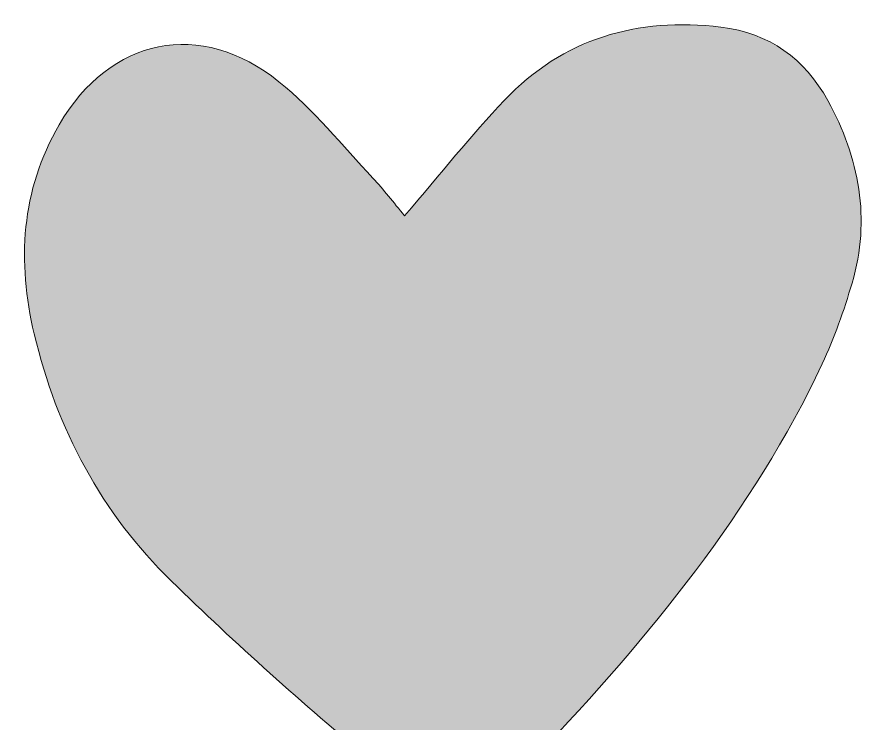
# Model space of a CAD drawing. Header units: inches. Extents: x 148 to 932, y -814 to -266.
# Drawn here: x 431.7 to 505.1, y -544.1 to -483.3 of the extents above; entities that cross this region are included whole.
import ezdxf

# ---------------------------------------------------------------- set-up
doc = ezdxf.new("R2010")
doc.units = ezdxf.units.IN
doc.header["$MEASUREMENT"] = 0
doc.layers.add('Layer 1', color=7, linetype='Continuous')

# ---------------------------------------------------------------- blocks, each defined once
blk = doc.blocks.new('block 5')
at = {"layer": 'Layer 1', "true_color": 0xe43b40}
h = blk.add_hatch(color=13, dxfattribs=at)
h.dxf.hatch_style = 2
edge = h.paths.add_edge_path()
edge.add_spline(control_points=[(465.02, -500.389), (468.15, -496.746), (470.743, -493.468), (473.611, -490.451), (478.675, -485.123), (485.022, -483.291), (492.238, -484.161), (496.414, -484.664), (499.449, -486.88), (501.428, -490.481), (504.14, -495.415), (505.137, -500.661), (503.518, -506.17), (502.822, -508.538), (501.99, -510.894), (500.942, -513.126), (494.941, -525.9), (486.029, -536.643), (476.46, -546.773), (470.254, -553.345), (469.339, -553.165), (462.231, -547.312), (456.262, -542.397), (450.498, -537.203), (444.958, -531.81), (438.948, -525.96), (435.091, -518.723), (433.157, -510.552), (431.683, -504.328), (432.014, -498.226), (435.303, -492.553), (439.644, -485.062), (447.467, -483.417), (454.212, -488.849), (457.197, -491.254), (459.644, -494.334), (462.298, -497.143), (463.223, -498.122), (464.035, -499.207), (465.02, -500.389)], knot_values=[0, 0, 0, 0, 1, 1, 1, 2, 2, 2, 3, 3, 3, 4, 4, 4, 5, 5, 5, 6, 6, 6, 7, 7, 7, 8, 8, 8, 9, 9, 9, 10, 10, 10, 11, 11, 11, 12, 12, 12, 13, 13, 13, 13], degree=3, periodic=1)
at = {"layer": 'Layer 1', "lineweight": 0}
blk.add_open_spline([(465.02, -500.389), (468.15, -496.746), (470.743, -493.468), (473.611, -490.451), (478.675, -485.123), (485.022, -483.291), (492.238, -484.161), (496.414, -484.664), (499.449, -486.88), (501.428, -490.481), (504.14, -495.415), (505.137, -500.661), (503.518, -506.17), (502.822, -508.538), (501.99, -510.894), (500.942, -513.126), (494.941, -525.9), (486.029, -536.643), (476.46, -546.773), (470.254, -553.345), (469.339, -553.165), (462.231, -547.312), (456.262, -542.397), (450.498, -537.203), (444.958, -531.81), (438.948, -525.96), (435.091, -518.723), (433.157, -510.552), (431.683, -504.328), (432.014, -498.226), (435.303, -492.553), (439.644, -485.062), (447.467, -483.417), (454.212, -488.849), (457.197, -491.254), (459.644, -494.334), (462.298, -497.143), (463.223, -498.122), (464.035, -499.207), (465.02, -500.389)], degree=3, knots=[0, 0, 0, 0, 1, 1, 1, 2, 2, 2, 3, 3, 3, 4, 4, 4, 5, 5, 5, 6, 6, 6, 7, 7, 7, 8, 8, 8, 9, 9, 9, 10, 10, 10, 11, 11, 11, 12, 12, 12, 13, 13, 13, 13], dxfattribs=at)
blk = doc.blocks.new('block 2')
at = {"layer": 'Layer 1'}
blk.add_blockref('block 5', (0, 0), dxfattribs=at)

msp = doc.modelspace()

# ---------------------------------------------------------------- block references
at = {"layer": 'Layer 1'}
msp.add_blockref('block 2', (0, 0), dxfattribs=at)

doc.saveas('drawing.dxf')
